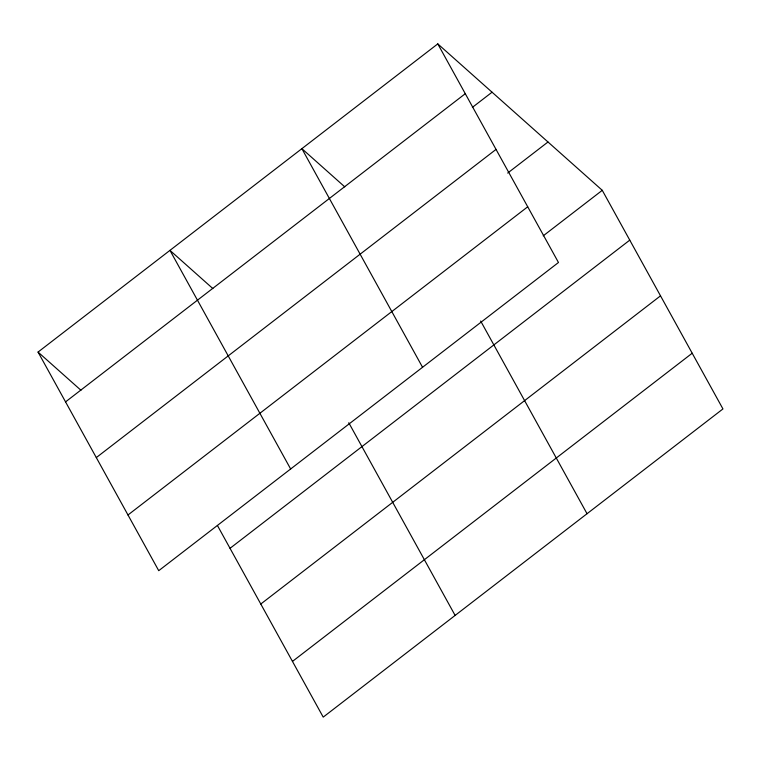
<?xml version="1.0" encoding="UTF-8"?>
<svg xmlns="http://www.w3.org/2000/svg" width="761" height="761" viewBox="0 0 761 761"><rect width="100%" height="100%" fill="white"/><g stroke="black" fill="none" stroke-linecap="round" stroke-linejoin="round"><path stroke-width="1.14" d="M437.784 43.881L558.469 262.497L158.735 570.683L38.05 352.067L437.784 43.881L602.265 190.317L722.95 408.933L323.216 717.119L217.427 525.49M65.551 401.884L465.285 93.698M472.381 107.377L492.063 92.205M96.305 457.589L496.039 149.403M507.682 173.061L547.987 141.993M127.981 514.978L527.715 206.792M543.211 235.843L602.265 190.317M230.031 548.32L629.766 240.134M260.785 604.025L660.519 295.839M292.462 661.414L692.196 353.228M344.771 186.854L301.879 148.661L422.555 367.278M212.861 288.562L169.96 250.369L290.645 468.985M38.05 352.067L80.951 390.26M480.676 321.047L587.035 513.713M348.766 422.745L455.126 615.421"/></g></svg>
